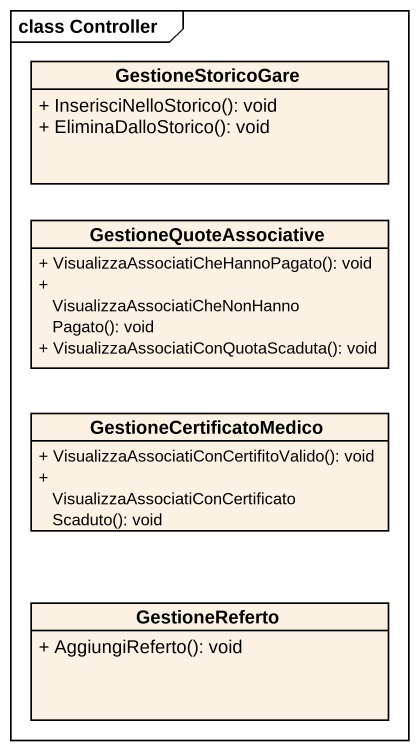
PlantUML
@startuml
mainframe class Controller
hide circle
hide empty members
skinparam classAttributeIconSize 0
class GestioneStoricoGare {
  + InserisciNelloStorico(): void
  + EliminaDalloStorico(): void
}
class GestioneQuoteAssociative {
  + VisualizzaAssociatiCheHannoPagato(): void
  + VisualizzaAssociatiCheNonHannoPagato(): void
  + VisualizzaAssociatiConQuotaScaduta(): void
}
class GestioneCertificatoMedico {
  + VisualizzaAssociatiConCertifitoValido(): void
  + VisualizzaAssociatiConCertificatoScaduto(): void
}
class GestioneReferto {
  + AggiungiReferto(): void
}
@enduml
